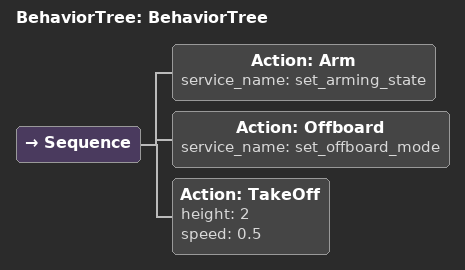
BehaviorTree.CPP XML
<?xml version="1.0"?>
<root main_tree_to_execute="BehaviorTree">
    <BehaviorTree ID="BehaviorTree">
        <Sequence>
            <Action ID="Arm" service_name="set_arming_state"/>
            <Action ID="Offboard" service_name="set_offboard_mode"/>
            <Action ID="TakeOff" height="2" speed="0.5"/>
        </Sequence>
    </BehaviorTree>
</root>
